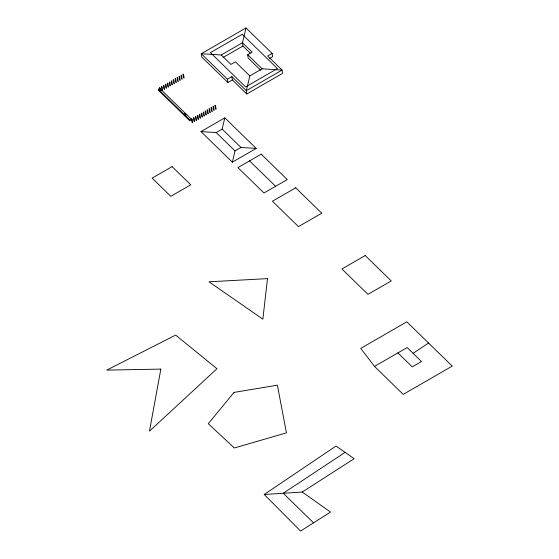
<?xml version="1.0" encoding="UTF-8"?>
<svg xmlns="http://www.w3.org/2000/svg" width="559" height="559" viewBox="0 0 559 559"><rect width="100%" height="100%" fill="white"/><g stroke="black" fill="none" stroke-linecap="round" stroke-linejoin="round"><path stroke-width="0.84" d="M269.606 58.436L272.589 56.718L272.135 53.433L245.995 27.95L242.494 42.743L242.941 46.027L250.201 53.098M200.981 131.589L216.2 132.553L222.161 129.115L224.823 117.844L256.197 148.421L232.348 162.166L200.981 131.589L224.823 117.844M231.894 76.632L232.348 79.916L227.876 82.494L227.429 79.21L231.894 76.632L246.33 90.698L282.092 70.078L262.129 68.813L249.831 75.905L246.33 90.698L246.778 93.982L282.547 73.362L282.092 70.078L267.663 56.012L272.135 53.433M232.348 162.166L235.018 150.895L240.978 147.457L256.197 148.421M264.211 494.484L336.029 446.026L354.161 458.687L302.258 492.046L264.211 494.484L300.581 531.05L330.53 512.072L302.258 492.046M413.115 353.33L428.543 343.016M345.092 452.357L283.231 493.269L313.557 522.826M245.995 27.95L201.282 53.727L201.736 57.011L227.876 82.494M227.429 79.21L201.282 53.727L221.252 54.985L242.494 42.743L252.165 52.169L247.7 54.747L248.147 58.031L260.774 70.343M223.167 57.43L242.941 46.027M191.262 119.94L189.767 120.8L158.4 90.223M374.502 366.39L403.207 394.368L452.231 366.103L406.805 321.83L360.751 348.39L374.502 366.39L407.183 347.551L421.521 361.526L412.242 366.872L397.91 352.897M247.7 54.747L262.129 68.813M249.831 75.905L235.402 61.839L230.93 64.418L221.252 54.985M232.348 79.916L246.778 93.982M222.161 129.115L240.978 147.457M249.566 160.887L275.615 186.28M216.2 132.553L235.018 150.895M159.888 89.363L161.118 90.565M184.491 113.351L186.336 115.147M159.979 91.04L160.608 91.648M160.321 89.552L160.126 88.147L159.497 87.532L159.692 88.937M267.502 278.62L262.856 319.175L208.989 281.806L267.502 278.62M160.845 369.101L149.463 431.164L216.962 368.716L175.638 335.093L106.769 370.107L160.845 369.101M234.032 392.397L208.276 423.701L234.333 447.976L286.432 432.855L277.397 385.165L234.032 392.397M242.257 34.295L210.422 52.644L245.597 86.931L277.425 68.582L242.257 34.295M159.748 88.364L158.26 89.223L189.634 119.801L191.122 118.941L159.748 88.364M172.088 166.617L152.139 178.118L170.802 196.314L190.752 184.812L172.088 166.617M261.207 154.179L237.924 167.602L263.974 192.995L287.256 179.572L261.207 154.179M295.704 187.803L272.422 201.226L298.471 226.619L321.753 213.196L295.704 187.803M365.195 255.54L341.912 268.963L367.962 294.355L391.244 280.932L365.195 255.54M183.597 74.62L182.968 74.005L183.45 77.512L184.079 78.12L183.597 74.62M215.592 105.805L214.963 105.197L215.446 108.698L216.074 109.312L215.592 105.805M181.64 75.745L181.011 75.13L181.493 78.637L182.122 79.245L181.64 75.745M213.636 106.937L213.014 106.322L213.489 109.83L214.118 110.437L213.636 106.937M179.684 76.869L179.055 76.262L179.537 79.762L180.166 80.377L179.684 76.869M211.679 108.062L211.057 107.447L211.533 110.955L212.161 111.569L211.679 108.062M177.727 78.001L177.098 77.387L177.58 80.894L178.209 81.502L177.727 78.001M209.73 109.187L209.101 108.579L209.576 112.079L210.205 112.694L209.73 109.187M175.771 79.126L175.142 78.512L175.624 82.019L176.253 82.634L175.771 79.126M207.773 110.319L207.144 109.704L207.627 113.211L208.248 113.819L207.773 110.319M173.814 80.251L173.192 79.644L173.667 83.144L174.296 83.759L173.814 80.251M205.817 111.444L205.188 110.836L205.67 114.336L206.292 114.951L205.817 111.444M171.858 81.383L171.236 80.769L171.711 84.276L172.34 84.884L171.858 81.383M203.86 112.569L203.231 111.961L203.714 115.468L204.342 116.076L203.86 112.569M169.908 82.508L169.279 81.9L169.754 85.401L170.383 86.016L169.908 82.508M201.904 113.701L201.275 113.086L201.757 116.593L202.386 117.201L201.904 113.701M167.952 83.633L167.323 83.025L167.805 86.533L168.427 87.141L167.952 83.633M199.947 114.826L199.318 114.218L199.801 117.718L200.429 118.333L199.947 114.826M165.995 84.765L165.366 84.15L165.848 87.658L166.47 88.266L165.995 84.765M197.991 115.958L197.362 115.343L197.844 118.85L198.473 119.458L197.991 115.958M164.039 85.89L163.41 85.282L163.892 88.783L164.521 89.398L164.039 85.89M196.034 117.083L195.405 116.468L195.888 119.975L196.516 120.59L196.034 117.083M162.082 87.022L161.453 86.407L161.935 89.915L162.564 90.523L162.082 87.022M194.078 118.208L193.456 117.6L193.931 121.1L194.56 121.715L194.078 118.208M192.121 119.34L191.499 118.725L191.975 122.232L192.603 122.84L192.121 119.34"/></g></svg>
